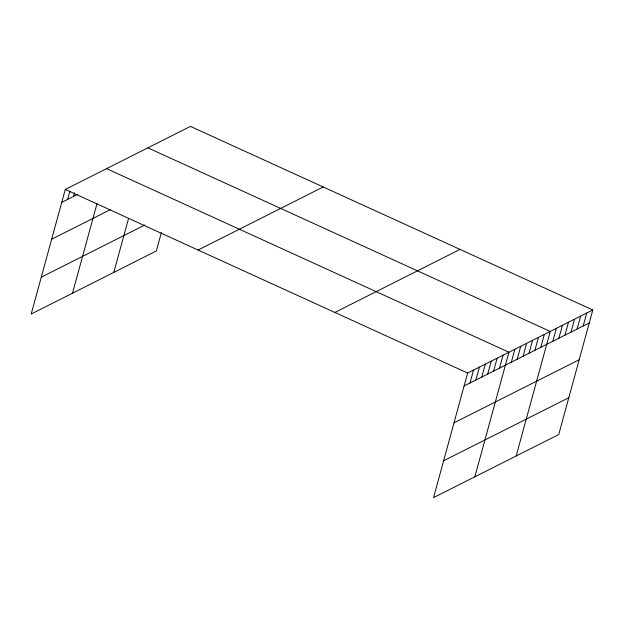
<?xml version="1.0" encoding="UTF-8"?>
<svg xmlns="http://www.w3.org/2000/svg" width="624" height="624" viewBox="0 0 624 624"><rect width="100%" height="100%" fill="white"/><g stroke="black" fill="none" stroke-linecap="round" stroke-linejoin="round"><path stroke-width="0.94" d="M592.8 309.988L467.641 373.035L433.563 497.601L558.722 434.554L592.8 309.988L190.437 126.399L65.278 189.446L31.2 314.012L156.359 250.965L161.398 232.541M67.642 199.391L69.919 191.084M73.546 196.42L74.552 192.73M72.501 293.21L97.048 203.486M113.802 272.399L128.583 218.384M470.005 382.98L473.538 370.063M475.909 380.008L479.443 367.091M481.806 377.036L485.339 364.12M487.711 374.065L491.244 361.148M493.607 371.093L497.141 358.176M499.504 368.121L503.045 355.204M474.864 476.798L508.942 352.232L106.579 168.636M511.306 362.177L514.847 349.261M517.21 359.206L520.744 346.281M523.107 356.234L526.64 343.309M529.012 353.262L532.545 340.337M534.908 350.29L538.442 337.366M540.813 347.318L544.346 334.394M516.165 455.996L550.243 331.422L147.88 147.833M552.794 341.281L556.327 328.364M558.87 338.224L562.403 325.299M564.946 335.158L568.48 322.234M571.03 332.093L574.564 319.176M577.106 329.035L580.64 316.111M583.183 325.97L586.724 313.053M61.745 202.363L77.758 194.298M51.667 239.21L110.666 209.485M41.278 277.165L144.729 225.061M198.058 250.029L323.216 186.982M334.862 312.452L460.021 249.405M464.108 385.96L589.267 322.912M454.03 422.799L579.189 359.752M443.641 460.762L568.799 397.714M65.278 189.446L467.641 373.035"/></g></svg>
